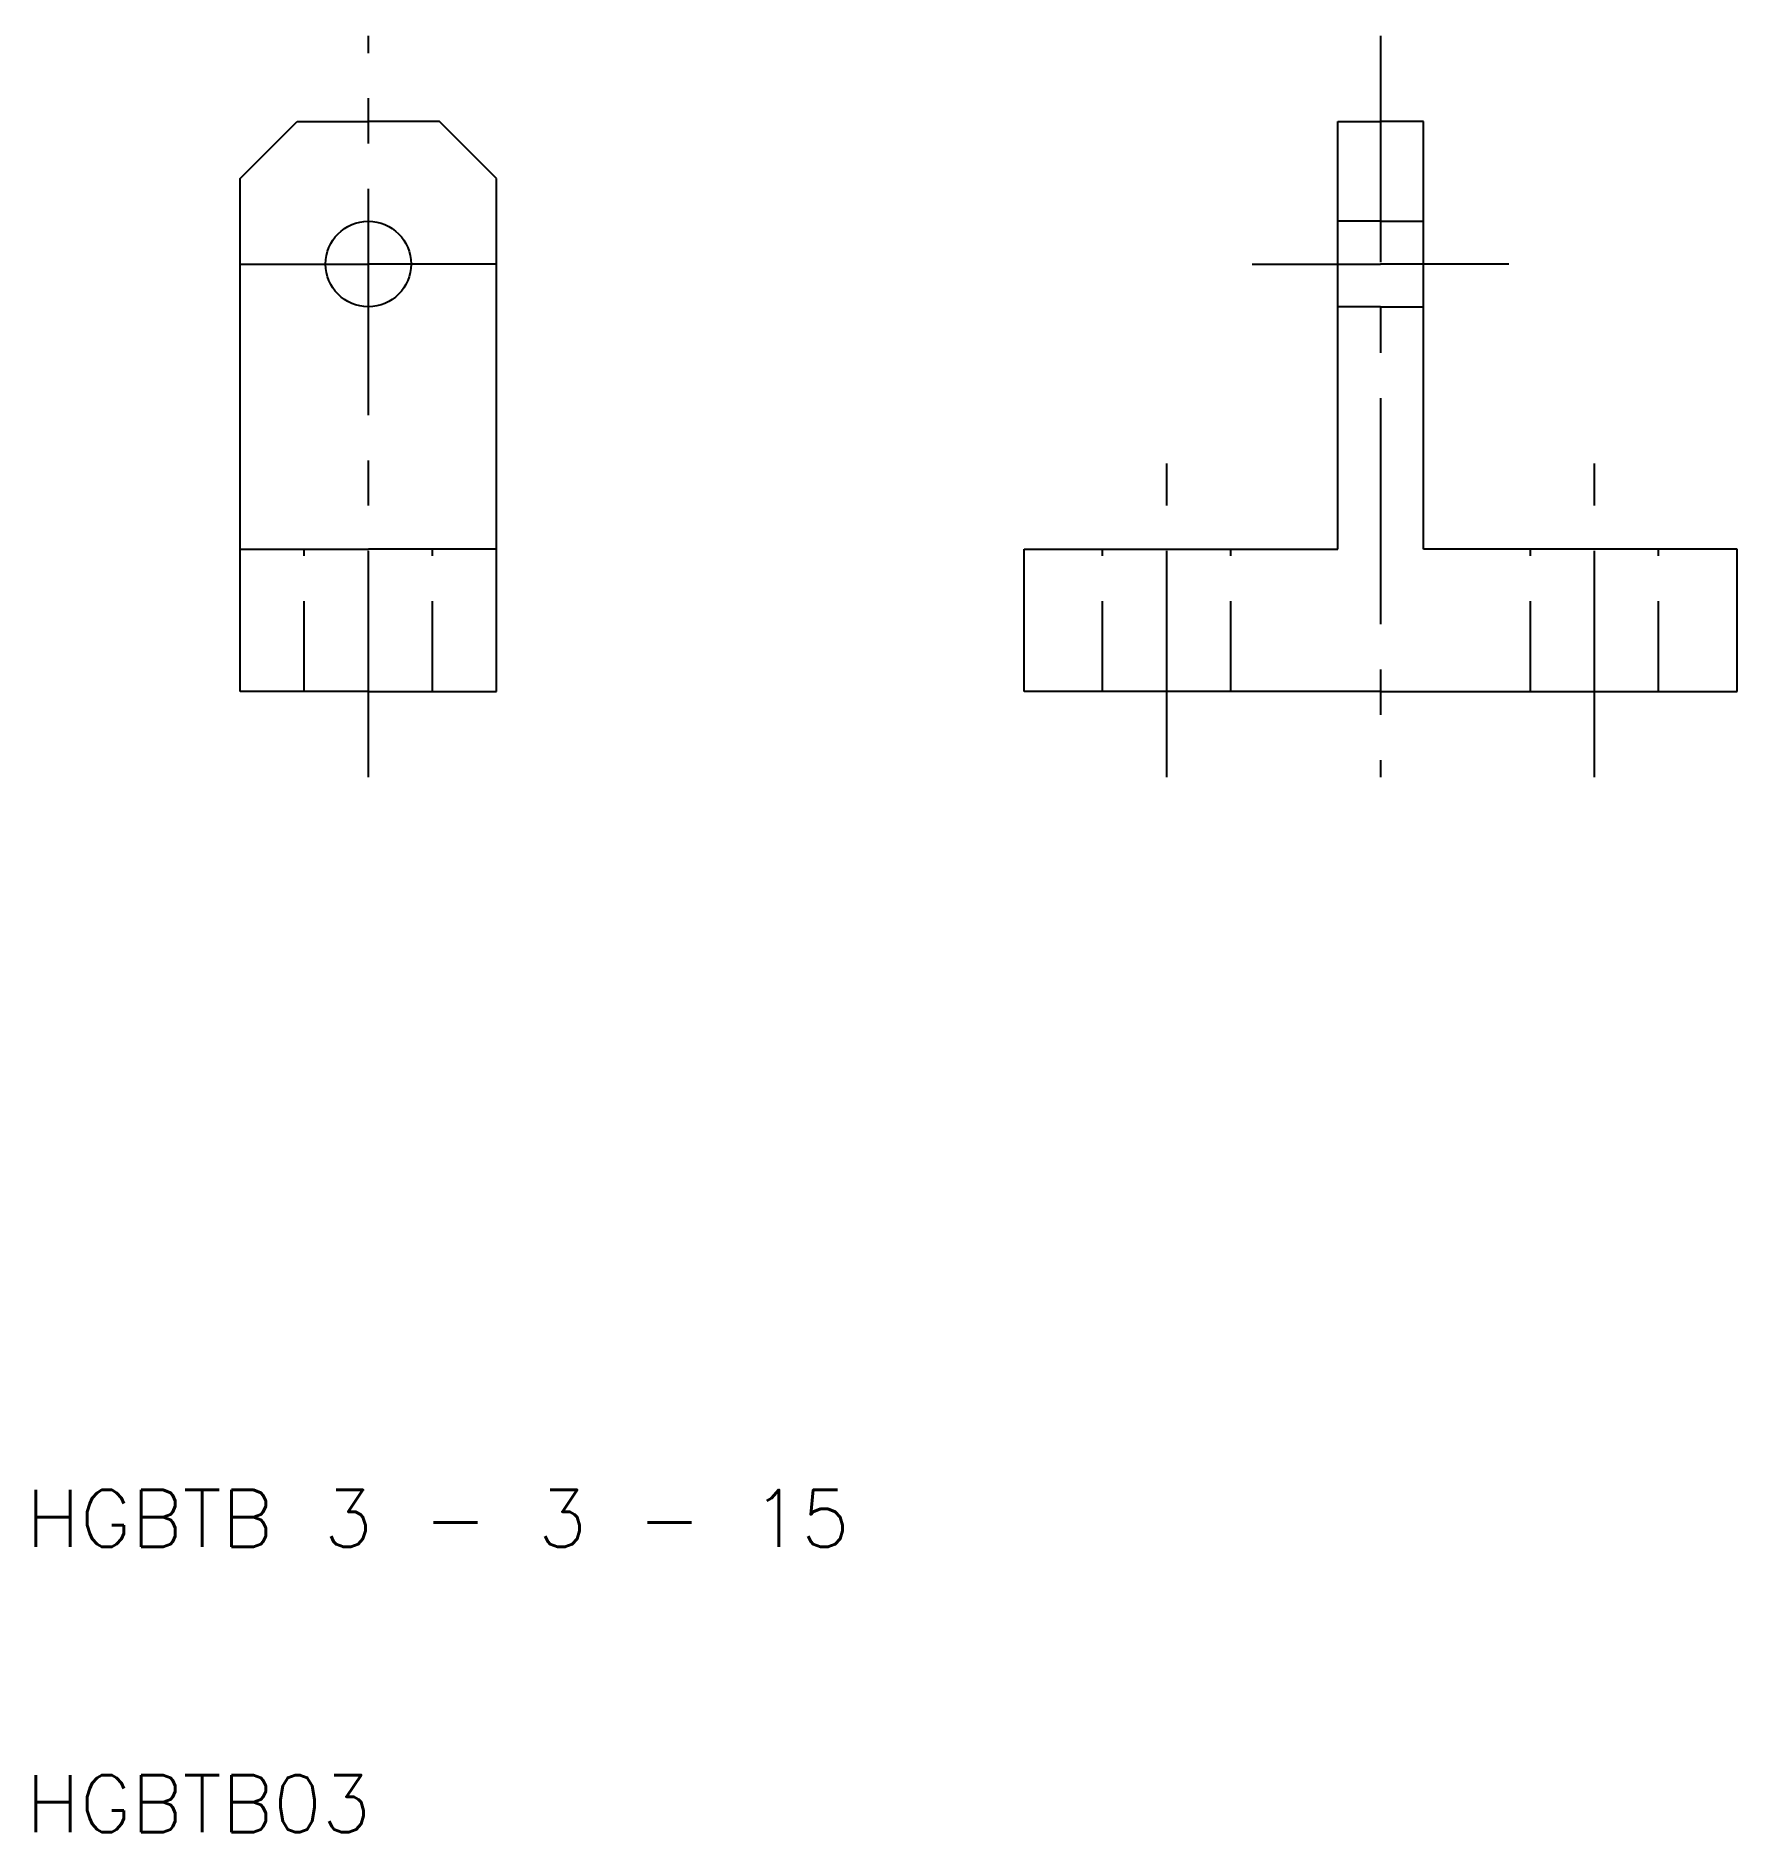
# Model space of a CAD drawing. Extents: x 10.3 to 70, y 10 to 73.
import ezdxf

# ---------------------------------------------------------------- set-up
doc = ezdxf.new("R2010")
doc.units = 0
doc.header["$LTSCALE"] = 0.25
doc.linetypes.add('CENTER', pattern=[50.8, 31.75, -6.35, 6.35, -6.35])
doc.linetypes.add('DASHED', pattern=[19.05, 12.7, -6.35])
doc.layers.get('0').update_dxf_attribs({"linetype": 'CONTINUOUS'})
doc.layers.add('CENTER', color=1, linetype='CENTER')
doc.styles.get("Standard").update_dxf_attribs({"font": 'txt.shx', "bigfont": 'extfont.shx'})

msp = doc.modelspace()

# ---------------------------------------------------------------- linework, layer by layer
for p, q in [((17.5, 68), (19.5, 70)), ((19.5, 70), (22, 70)), ((24.5, 70), (22, 70)), ((26.5, 68), (24.5, 70)), ((56, 55), (56, 70)), ((56, 70), (57.5, 70)), ((59, 70), (57.5, 70)), ((59, 55), (59, 70)), ((17.5, 50), (17.5, 68)), ((26.5, 50), (26.5, 68)), ((17.5, 55), (22, 55)), ((26.5, 55), (22, 55)), ((45, 55), (56, 55)), ((45, 50), (45, 55)), ((70, 55), (59, 55)), ((70, 50), (70, 55)), ((22, 50), (17.5, 50)), ((22, 50), (26.5, 50)), ((57.5, 50), (45, 50)), ((57.5, 50), (70, 50))]:
    msp.add_line(p, q)
at = {"color": 3, "linetype": 'DASHED'}
for p, q in [((57.5, 66.5), (56, 66.5)), ((57.5, 66.5), (59, 66.5)), ((57.5, 63.5), (56, 63.5)), ((57.5, 63.5), (59, 63.5)), ((19.75, 50), (19.75, 55)), ((24.25, 50), (24.25, 55)), ((47.75, 50), (47.75, 55)), ((52.25, 50), (52.25, 55)), ((62.75, 50), (62.75, 55)), ((67.25, 50), (67.25, 55))]:
    msp.add_line(p, q, dxfattribs=at)
msp.add_circle((22, 65), 1.5)
at = {"layer": 'CENTER', "color": 1, "linetype": 'CENTER'}
for p, q in [((22, 47), (22, 73)), ((57.5, 73), (57.5, 47)), ((17.5, 65), (22, 65)), ((26.5, 65), (22, 65)), ((53, 65), (57.5, 65)), ((62, 65), (57.5, 65)), ((50, 47), (50, 58)), ((65, 47), (65, 58))]:
    msp.add_line(p, q, dxfattribs=at)

# ---------------------------------------------------------------- texts
for s, p in [('HGBTB 3 - 3 - 15', (10, 20)), ('HGBTB03', (10, 10))]:
    msp.add_text(s, height=2).set_placement(p)

doc.saveas('drawing.dxf')
